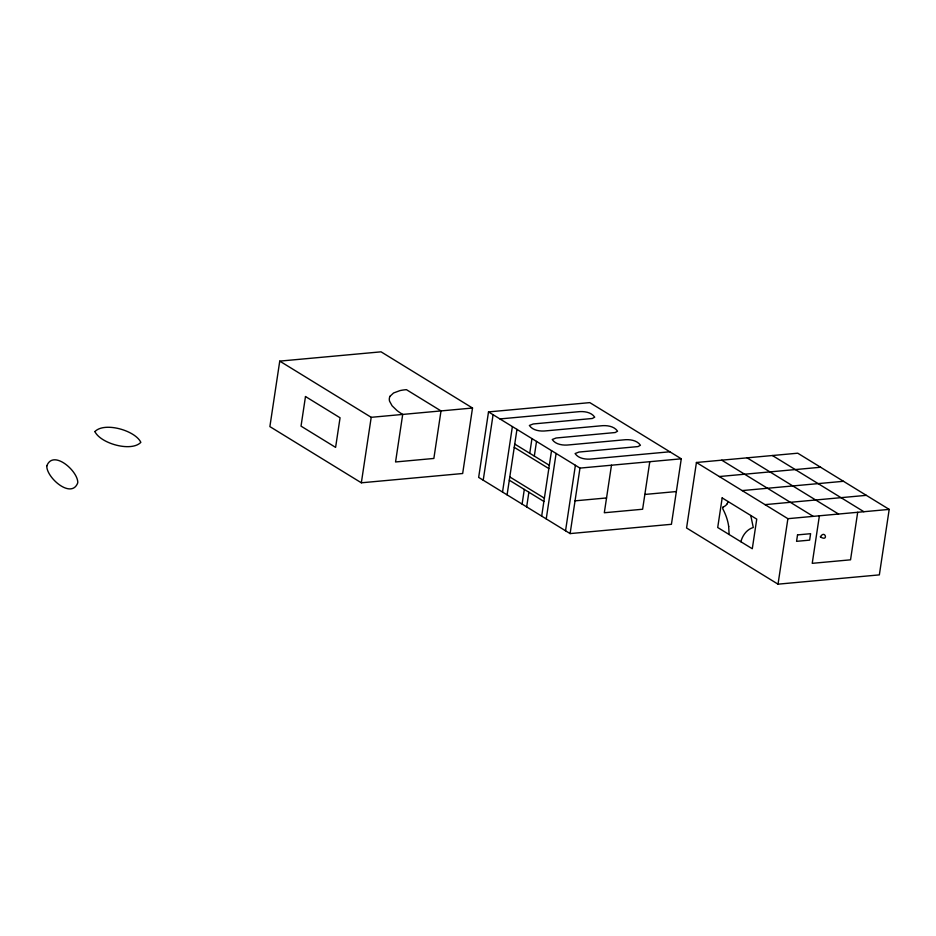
<?xml version="1.0" encoding="UTF-8"?>
<svg xmlns="http://www.w3.org/2000/svg" width="936" height="936" viewBox="0 0 936 936"><rect width="100%" height="100%" fill="white"/><g stroke="black" fill="none" stroke-linecap="round" stroke-linejoin="round"><path stroke-width="1.4" d="M729.109 534.514L728.688 526.418M750.754 515.479L753.281 527.495C746.799 529.402 742.482 535.427 740.891 541.745M279.747 361.12L269.884 426.605L361.343 482.8L462.665 473.511L472.516 408.026L381.057 351.831L279.747 361.12L371.206 417.316L472.516 408.026M361.343 482.8L371.206 417.316M488.51 411.91L478.659 477.395L570.118 533.59L671.428 524.3L681.279 458.804L589.82 402.62L488.51 411.91L579.969 468.105L681.279 458.804M483.222 480.203L493.085 414.718M502.527 492.067L512.378 426.582M507.09 494.875L516.953 429.39M522.101 504.094L524.312 489.423M529.753 453.281L531.952 438.61M526.664 506.902L528.875 492.231M534.316 456.078L536.527 441.406M541.675 516.122L551.526 450.625M546.238 518.918L556.101 453.433M565.543 530.782L575.394 465.297M570.118 533.59L579.969 468.105M611.477 465.215L604.317 512.752L642.622 509.242L649.783 461.694M696.431 462.489L686.568 527.974L778.027 584.169L879.349 574.88L889.2 509.395L797.741 453.2L696.431 462.489L787.89 518.684L889.2 509.395M722.99 507.113L722.744 508.739A112.004 64.245 16.2 0 1 728.676 526.418M778.027 584.169L787.89 518.684M819.386 515.794L812.237 563.332L850.543 559.822L857.692 512.284M728.161 501.591L727.225 503.732M390.125 396.185L393.565 392.98L399.953 390.616A40.833 23.423 16.2 0 1 406.435 389.668L441.008 410.916L433.859 458.453L395.554 461.963L402.702 414.426A40.833 23.423 16.2 0 1 396.958 410.495L392.114 405.826L389.575 401.205A17.901 10.273 16.2 0 1 390.113 396.185M499.941 418.93L577.793 411.793C583.643 411.079 591.236 411.969 594.711 417.163L592.301 418.486L533.263 423.961L529.355 425.459C532.83 430.654 540.423 431.555 546.273 430.829L600.655 425.845C606.505 425.12 614.098 426.009 617.573 431.215L615.163 432.537L556.124 438.001L552.228 439.51C555.691 444.705 563.296 445.594 569.135 444.881L623.528 439.885C629.366 439.171 636.971 440.06 640.435 445.255L638.024 446.577L578.986 452.053L575.09 453.562C578.553 458.757 586.158 459.646 591.997 458.932L669.848 451.784M719.293 476.541L820.603 467.251M575.043 500.842L606.551 497.952M644.845 494.442L676.354 491.552M742.154 490.593L843.476 481.291M765.016 504.633L866.338 495.343M772.411 455.516L863.87 511.711M747.08 457.844L838.539 514.039M721.75 460.173L813.208 516.356M514.741 444.062L549.327 465.297M514.25 447.326L548.824 468.573M509.792 476.927L544.378 498.174M509.301 480.203L543.886 501.439M727.225 503.72A18.966 10.881 16.2 0 1 723.001 507.125M46.8 465.929C46.297 477.547 71.499 499.648 77.77 482.789C78.273 471.171 53.071 449.058 46.8 465.929M820.392 536.89C828.875 542.26 825.061 529.214 820.404 536.819M94.899 431.59C100.585 443.559 131.368 452.287 140.845 442.342C135.158 430.373 104.376 421.645 94.899 431.59M305.487 396.536L301.029 426.137L335.603 447.385L340.06 417.784L305.487 396.536M722.171 497.905L717.713 527.506L752.287 548.753L756.744 519.152L722.171 497.905M797.53 534.901L796.559 541.336L809.64 540.13L810.599 533.695L797.53 534.901"/></g></svg>
